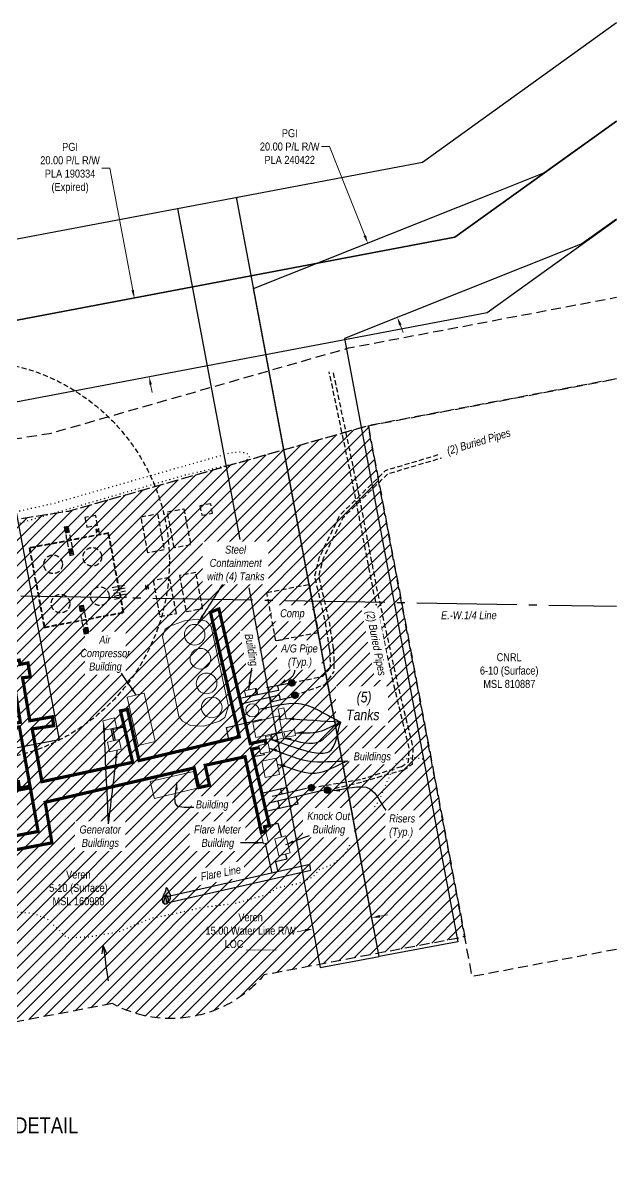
# Model space of a CAD drawing. Extents: x 407440 to 411585, y 6041728 to 6045069.
# Drawn here: x 408597 to 409339, y 6043629 to 6045043 of the extents above; entities that cross this region are included whole.
import ezdxf

# ---------------------------------------------------------------- set-up
doc = ezdxf.new("R2010")
doc.units = 0
doc.header["$LTSCALE"] = 5
doc.header["$PDMODE"] = 34
doc.header["$PDSIZE"] = 0.03
for name, pattern in [('foc-ACCESSROAD', [3.75, 2.5, -1.25]), ('foc-QUARTERLINE', [33, 25, -3, 2, -3]), ('foc-TIELINE', [1.875, 1.25, -0.625]), ('foc-TOPO', [1, 0.2, -0.8]), ('UG_PIPE', [1.875, 1.25, -0.625])]:
    doc.linetypes.add(name, pattern=pattern)
doc.layers.get('Defpoints').update_dxf_attribs({"color": 9})
for name, color, linetype, lineweight in [('AS-GENERAL', 48, 'Continuous', 18), ('C-WS-T', 13, 'Continuous', 9), ('F-RW-T', 190, 'Continuous', 9), ('F-WS-T', 190, 'Continuous', 9), ('T-TEXT', 48, 'Continuous', 18), ('T-TIE-T', 201, 'Continuous', 18)]:
    doc.layers.add(name, color=color, linetype=linetype, lineweight=lineweight)
for name, color, linetype in [('AS-PIPE-AG', 44, 'Continuous'), ('AS-PIPE-UG', 44, 'UG_PIPE'), ('AS-PIPE-UG-T', 44, 'Continuous'), ('AS-SYMBOL', 7, 'Continuous'), ('C-RW', 13, 'Continuous'), ('C-WS', 13, 'foc-ACCESSROAD'), ('DETAIL-T', 7, 'Continuous'), ('F-AR', 190, 'foc-ACCESSROAD'), ('F-RW', 190, 'Continuous'), ('F-WS', 190, 'foc-ACCESSROAD'), ('L-QSEC', 8, 'foc-QUARTERLINE'), ('P-BUFFER-PURPLE', 187, 'foc-TIELINE'), ('P-PROPOSED-EXISTING-H', 59, 'Continuous'), ('T-GENERAL', 48, 'foc-TOPO'), ('T-SLOPE', 48, 'Continuous'), ('T-TIE', 201, 'foc-TIELINE')]:
    doc.layers.add(name, color=color, linetype=linetype)
doc.styles.add('80CG', font='ARIALN.TTF', dxfattribs={"height": 10})
doc.styles.add('80L', font='ARIALN.TTF', dxfattribs={"height": 10})
doc.dimstyles.new('Compass 5 000', dxfattribs={"dimscale": 5, "dimtxt": 9, "dimasz": 2, "dimexe": 0.2, "dimexo": 0.0625, "dimgap": 0.5, "dimtad": 0, "dimtih": 1, "dimtoh": 1, "dimzin": 0, "dimdsep": 46, "dimtxsty": '80CG', "dimcen": 0.1, "dimse1": 1, "dimse2": 1, "dimclrd": 256, "dimclrt": 256, "dimaunit": 1, "dimadec": 4, "dimazin": 0, "dimtfac": 0.06, "dimtofl": 0, "dimtmove": 0, "dimatfit": 1, "dimfxl": 0.2, "dimtolj": 1, "dimtzin": 0, "dimlwd": -1, "dimarcsym": 0})

# ---------------------------------------------------------------- blocks, each defined once
blk = doc.blocks.new('asbuilt')
at = {"layer": 'AS-GENERAL', "flags": 128}
for points in [[(253, 127.22), (242.75, 177.33), (244.28, 181.83), (247.25, 183.81), (256.38, 187), (264.51, 188.2), (269.9, 186.89), (273.22, 183.5), (284.01, 133.81), (281.72, 126.7), (278.29, 124.49), (268.44, 121.28), (260.14, 121.72), (255.16, 124.38)], [(220.7, 139.41), (227.56, 109.2), (238.19, 111.62), (231.33, 141.82)], [(293.97, 143.38), (300.58, 144.76), (301.32, 141.18), (294.7, 139.8)], [(299.08, 123.63), (300.98, 114.29), (317.42, 117.66), (315.34, 127.69)], [(316.42, 125.33), (315.05, 131.95), (318.63, 132.68), (320, 126.06)], [(205.38, 124.7), (206.61, 118.73), (213.97, 120.43), (212.74, 126.39)], [(310.14, 115.53), (310.54, 113.59), (307.42, 112.95), (307.02, 114.89)], [(310.95, 115.93), (317.57, 117.31), (318.3, 113.73), (311.68, 112.36)], [(318.58, 117.7), (325.2, 119.07), (325.94, 115.5), (319.32, 114.12)], [(208.26, 111.21), (209.49, 105.25), (216.85, 106.94), (215.62, 112.91)], [(302.9, 109.23), (308.8, 110.42), (309.9, 105.25), (303.99, 104.06)], [(304.84, 99.51), (313.74, 101.31), (315.8, 91.08), (306.9, 89.29)], [(262, 92.91), (264.43, 82.56), (237.79, 76.19), (234.95, 86.69)], [(303.98, 54.79), (307.11, 55.64), (309.01, 48.69), (305.88, 47.83)], [(312.98, 50.97), (319.88, 52.73), (322.43, 42.09), (315.53, 40.32)]]:
    blk.add_lwpolyline(points, close=True, dxfattribs=at)
at = {"layer": 'AS-GENERAL'}
for centre, radius in [((262.81, 178.38), 6.45), ((266.37, 163.4), 6.45), ((270.25, 147.97), 6.45), ((273.47, 132.97), 6.45), ((298.83, 131.18), 4.11)]:
    blk.add_circle(centre, radius, dxfattribs=at)
at = {"layer": 'AS-PIPE-AG'}
for p, q in [((315.15, 143.66), (290.98, 138.62)), ((300.58, 144.76), (301.29, 144.91)), ((301.29, 144.91), (302.12, 140.94)), ((321.6, 148.03), (307.78, 145.15)), ((308.83, 145.37), (309.43, 142.47)), ((314.54, 146.56), (315.15, 143.66)), ((315.82, 140.6), (291.76, 135.06)), ((323.51, 139.33), (309.75, 136.16)), ((310.8, 136.4), (310.13, 139.29)), ((316.48, 137.71), (315.82, 140.6)), ((211.49, 119.16), (218.79, 120.89)), ((213.97, 120.43), (218.64, 121.54)), ((210.38, 119.6), (212.11, 112.1)), ((211.34, 119.82), (213.07, 112.32)), ((306.44, 103.45), (299.51, 102.06)), ((306.44, 103.45), (306.23, 104.51)), ((320.49, 82.88), (304.83, 79.23)), ((345.58, 81.66), (309.18, 73.18)), ((332.78, 82.35), (311.25, 77.33)), ((316.54, 81.96), (317.29, 78.74)), ((320.49, 82.88), (321.24, 79.66)), ((327.58, 72.62), (307.46, 67.93)), ((316.01, 69.92), (314.94, 74.52)), ((327.58, 72.62), (326.5, 77.22)), ((306.87, 48.1), (311.07, 29.45))]:
    blk.add_line(p, q, dxfattribs=at)
at = {"layer": 'AS-PIPE-AG', "const_width": 2, "flags": 128}
for points in [[(307.37, 110.13), (306.91, 112.4), (297.56, 110.42), (277.96, 194.47), (272.68, 192.44), (290.75, 114.6), (228.05, 99.78), (220.79, 131.74), (216.43, 130.84), (224.05, 98.73), (167.33, 86.61), (161.23, 119.56), (174.69, 121.56), (173.88, 127.18), (159.75, 124.67), (155.2, 151.52), (160.05, 152.05), (158.59, 160.78), (153.6, 159.86), (153.12, 162.53), (148.58, 161.78), (149.24, 159.62), (134.55, 157.2), (135.08, 152.06), (149.04, 154.34), (153.82, 123.67), (137.74, 121.06), (138.08, 118.54), (153.24, 120.82), (159.88, 83.76), (153.3, 82.57), (152.65, 86.63), (149.14, 86.26)], [(303.17, 107.93), (298.38, 106.91), (309.53, 59.09), (306.5, 58.48), (307.11, 55.64), (304.51, 54.93), (294.29, 102.19), (269.38, 96.85), (272.08, 84.38), (265.4, 82.92), (262.51, 95.2), (169.33, 73.76), (173.57, 48.41), (-0.15, 15.39), (-13.18, 85.74), (37.24, 94.3), (38.2, 87), (-4.65, 79.57), (-0.91, 57.44), (50.49, 66.68), (51.67, 58.58), (0.74, 50.08), (5.29, 25.57), (164.95, 55.51), (160.06, 82.78), (152.48, 81.4), (151.81, 85.54), (148.98, 85.24)]]:
    blk.add_lwpolyline(points, dxfattribs=at)
at = {"layer": 'AS-PIPE-AG', "flags": 128}
for points in [[(284.22, 113.05), (282.72, 120.48), (304.64, 125.66), (304.79, 125.06)], [(309.48, 59.26), (314.81, 60.67), (317.03, 52)], [(319.54, 41.35), (320.34, 38.23), (313.45, 36.56), (314.87, 30.3)]]:
    blk.add_lwpolyline(points, dxfattribs=at)
at = {"layer": 'AS-PIPE-AG'}
blk.add_lwpolyline([(334.77, 34.79), (244.55, 14.45), (245.32, 11.04), (335.54, 31.38)], close=True, dxfattribs=at)
blk = doc.blocks.new('RISER')
h = blk.add_hatch(color=255)
h.dxf.hatch_style = 1
edge = h.paths.add_edge_path()
edge.add_arc((0, 0), 0.7, 0, 360)
blk.add_hatch(color=48).paths.add_polyline_path([(0.58, -0.15), (-0.58, -0.15, 0.774597)])
at = {"color": 48}
blk.add_line((-0.58, -0.15), (0.58, -0.15), dxfattribs=at)
blk.add_circle((0, 0), 0.6, dxfattribs=at)
blk = doc.blocks.new('FLARE')
h = blk.add_hatch(color=255)
h.dxf.hatch_style = 1
h.paths.add_polyline_path([(0.16, 2.41, 0.114147), (0.13, 2.43), (0.11, 2.44, 0.261551), (0.01, 2.42), (0, 2.41, 0.131268), (-0.03, 2.37), (-0.04, 2.35, 0.041497), (-0.05, 2.33), (-0.05, 2.29, 0.015174), (-0.05, 2.29), (-0.06, 2.24, 0.004376), (-0.06, 2.24), (-0.07, 2.18), (-0.08, 2.11), (-0.09, 2.05), (-0.1, 1.98), (-0.12, 1.91), (-0.14, 1.83), (-0.17, 1.76), (-0.19, 1.68), (-0.22, 1.61), (-0.26, 1.53), (-0.29, 1.46), (-0.32, 1.39), (-0.36, 1.32), (-0.39, 1.25, 0.000505), (-0.39, 1.25), (-0.43, 1.18, 0.002398), (-0.43, 1.18), (-0.46, 1.1, 0.004177), (-0.46, 1.1), (-0.5, 1.03, 0.005735), (-0.5, 1.03), (-0.53, 0.95, 0.006994), (-0.53, 0.95), (-0.56, 0.87, 0.00791), (-0.57, 0.87), (-0.6, 0.78, 0.008323), (-0.6, 0.78), (-0.63, 0.69, 0.008095), (-0.63, 0.68), (-0.66, 0.59, 0.008067), (-0.66, 0.59), (-0.68, 0.49, 0.008387), (-0.68, 0.49), (-0.7, 0.39, 0.009056), (-0.71, 0.38), (-0.72, 0.28, 0.010123), (-0.72, 0.28), (-0.74, 0.18, 0.011689), (-0.74, 0.18), (-0.75, 0.08, 0.013925), (-0.75, 0.08), (-0.75, -0.02, 0.016488), (-0.75, -0.02), (-0.75, -0.11, 0.017255), (-0.75, -0.12), (-0.74, -0.2, 0.01735), (-0.74, -0.2), (-0.73, -0.28, 0.017311), (-0.73, -0.29), (-0.71, -0.36, 0.01715), (-0.71, -0.36), (-0.69, -0.43, 0.016886), (-0.69, -0.44), (-0.66, -0.5, 0.016546), (-0.66, -0.5), (-0.63, -0.56, 0.016164), (-0.63, -0.56), (-0.6, -0.61, 0.016329), (-0.6, -0.62), (-0.57, -0.66, 0.018828), (-0.57, -0.67), (-0.54, -0.71, 0.022087), (-0.53, -0.71), (-0.5, -0.75, 0.025345), (-0.49, -0.76), (-0.46, -0.78, 0.028234), (-0.45, -0.79), (-0.42, -0.82, 0.030298), (-0.41, -0.82), (-0.37, -0.84, 0.031129), (-0.36, -0.85), (-0.32, -0.86, 0.030544), (-0.31, -0.87), (-0.27, -0.88, 0.028465), (-0.26, -0.88), (-0.22, -0.89, 0.025311), (-0.21, -0.89), (-0.16, -0.89, 0.02283), (-0.15, -0.89), (-0.11, -0.89, 0.021226), (-0.1, -0.89), (-0.05, -0.88, 0.020401), (-0.04, -0.88), (0, -0.87, 0.020299), (0.01, -0.87), (0.05, -0.85, 0.020911), (0.06, -0.85), (0.11, -0.83, 0.022277), (0.11, -0.83), (0.15, -0.81, 0.023712), (0.16, -0.8), (0.2, -0.78, 0.022408), (0.21, -0.78), (0.24, -0.75, 0.01993), (0.25, -0.74), (0.28, -0.72, 0.017146), (0.28, -0.71), (0.31, -0.68, 0.014211), (0.32, -0.68), (0.35, -0.64, 0.011221), (0.35, -0.64), (0.37, -0.61, 0.008212), (0.38, -0.61), (0.4, -0.57, 0.005172), (0.4, -0.57), (0.42, -0.54, 0.002523), (0.43, -0.54), (0.45, -0.5, 0.001671), (0.45, -0.5), (0.47, -0.47, 0.001229), (0.47, -0.47), (0.49, -0.44, 0.00075), (0.49, -0.44), (0.51, -0.41, 0.00026), (0.51, -0.41), (0.54, -0.37), (0.56, -0.34), (0.58, -0.3), (0.61, -0.27), (0.63, -0.23, 0.001311), (0.63, -0.23), (0.66, -0.19, 0.003726), (0.66, -0.19), (0.69, -0.15, 0.006065), (0.69, -0.14), (0.72, -0.1, 0.008452), (0.72, -0.1), (0.74, -0.05, 0.010991), (0.75, -0.05), (0.77, 0, 0.013767), (0.77, 0), (0.79, 0.05, 0.016839), (0.8, 0.05), (0.81, 0.1, 0.019104), (0.82, 0.11), (0.83, 0.15, 0.016987), (0.83, 0.16), (0.84, 0.21, 0.013636), (0.84, 0.21), (0.85, 0.26, 0.010244), (0.85, 0.27), (0.86, 0.31, 0.006846), (0.86, 0.32), (0.86, 0.37, 0.003419), (0.86, 0.37), (0.86, 0.41), (0.87, 0.46), (0.87, 0.5), (0.88, 0.54), (0.88, 0.59), (0.89, 0.63, 0.001278), (0.89, 0.63), (0.89, 0.67, 0.004735), (0.89, 0.67), (0.9, 0.71, 0.008354), (0.9, 0.72), (0.9, 0.76, 0.012059), (0.9, 0.76), (0.9, 0.8, 0.015712), (0.9, 0.81), (0.9, 0.85, 0.018457), (0.9, 0.85), (0.9, 0.89, 0.018102), (0.9, 0.9), (0.89, 0.94, 0.016533), (0.89, 0.95), (0.88, 0.99, 0.014576), (0.88, 0.99), (0.87, 1.03, 0.012435), (0.86, 1.04), (0.85, 1.08, 0.010283), (0.85, 1.09), (0.83, 1.13, 0.00824), (0.83, 1.13), (0.81, 1.18, 0.00638), (0.81, 1.18), (0.78, 1.23, 0.004735), (0.78, 1.23), (0.76, 1.29, 0.003388), (0.75, 1.29), (0.73, 1.34, 0.002345), (0.73, 1.34), (0.7, 1.4, 0.001492), (0.7, 1.4), (0.67, 1.46, 0.000746), (0.67, 1.46), (0.63, 1.51), (0.6, 1.57), (0.57, 1.62), (0.55, 1.68), (0.52, 1.73), (0.49, 1.78), (0.47, 1.83), (0.45, 1.87), (0.42, 1.92), (0.4, 1.97), (0.38, 2.02), (0.35, 2.08, 0.000332), (0.35, 2.08), (0.33, 2.13, 0.001849), (0.33, 2.13), (0.3, 2.19, 0.0038), (0.3, 2.19), (0.27, 2.24, 0.006473), (0.27, 2.24), (0.25, 2.29, 0.010865), (0.24, 2.3), (0.22, 2.34, 0.019524), (0.22, 2.34), (0.19, 2.38, 0.041077), (0.18, 2.39)])
at = {"color": 48, "flags": 128}
for points in [[(0.11, -0.72), (0.07, -0.74), (0.03, -0.76), (-0.02, -0.77), (-0.07, -0.78), (-0.11, -0.79), (-0.16, -0.79), (-0.2, -0.79), (-0.25, -0.78), (-0.29, -0.77), (-0.32, -0.76), (-0.36, -0.74), (-0.4, -0.71), (-0.43, -0.68), (-0.46, -0.65), (-0.49, -0.61), (-0.52, -0.56), (-0.54, -0.51), (-0.57, -0.46), (-0.59, -0.4), (-0.61, -0.33), (-0.63, -0.26), (-0.64, -0.19), (-0.65, -0.11), (-0.65, -0.02), (-0.65, 0.07), (-0.64, 0.17), (-0.63, 0.27), (-0.61, 0.36), (-0.58, 0.46), (-0.56, 0.56), (-0.53, 0.66), (-0.5, 0.75), (-0.47, 0.83), (-0.44, 0.91), (-0.41, 0.99), (-0.37, 1.06), (-0.34, 1.13), (-0.3, 1.2), (-0.27, 1.27), (-0.23, 1.34), (-0.2, 1.42), (-0.16, 1.49), (-0.13, 1.57), (-0.1, 1.65), (-0.07, 1.73), (-0.04, 1.8), (-0.02, 1.88), (0, 1.96), (0.01, 2.03), (0.02, 2.1), (0.03, 2.17), (0.04, 2.22), (0.05, 2.27), (0.05, 2.31), (0.06, 2.34), (0.08, 2.35), (0.09, 2.34), (0.11, 2.32), (0.13, 2.29), (0.16, 2.25), (0.18, 2.2), (0.21, 2.14), (0.24, 2.09), (0.26, 2.03), (0.29, 1.98), (0.31, 1.93), (0.33, 1.88), (0.36, 1.83), (0.38, 1.78), (0.41, 1.73), (0.43, 1.68), (0.46, 1.63), (0.49, 1.58), (0.52, 1.52), (0.55, 1.47), (0.58, 1.41), (0.61, 1.35), (0.64, 1.3), (0.67, 1.24), (0.69, 1.19), (0.72, 1.14), (0.74, 1.09), (0.75, 1.05), (0.77, 1), (0.78, 0.96), (0.79, 0.92), (0.8, 0.88), (0.8, 0.84), (0.8, 0.8), (0.8, 0.76), (0.8, 0.72), (0.79, 0.68), (0.79, 0.64), (0.78, 0.6), (0.78, 0.56), (0.77, 0.51), (0.77, 0.47), (0.76, 0.42), (0.76, 0.37), (0.76, 0.33), (0.75, 0.28), (0.74, 0.23), (0.73, 0.18), (0.72, 0.13), (0.7, 0.09), (0.68, 0.04), (0.66, 0), (0.63, -0.05), (0.61, -0.09), (0.58, -0.13), (0.55, -0.17), (0.53, -0.21), (0.5, -0.25), (0.48, -0.28), (0.45, -0.32), (0.43, -0.35), (0.41, -0.38), (0.39, -0.42), (0.37, -0.45), (0.34, -0.48), (0.32, -0.51), (0.3, -0.55), (0.27, -0.58), (0.24, -0.61), (0.21, -0.64), (0.18, -0.67), (0.15, -0.7)], [(0.02, -0.75), (-0.01, -0.76), (-0.03, -0.77), (-0.05, -0.78), (-0.08, -0.78), (-0.11, -0.79), (-0.13, -0.79), (-0.16, -0.79), (-0.18, -0.78), (-0.2, -0.78), (-0.23, -0.77), (-0.25, -0.76), (-0.26, -0.74), (-0.28, -0.73), (-0.3, -0.71), (-0.32, -0.69), (-0.33, -0.66), (-0.35, -0.63), (-0.36, -0.6), (-0.37, -0.57), (-0.39, -0.53), (-0.4, -0.49), (-0.4, -0.45), (-0.41, -0.41), (-0.41, -0.36), (-0.41, -0.31), (-0.4, -0.25), (-0.39, -0.2), (-0.38, -0.14), (-0.37, -0.09), (-0.36, -0.03), (-0.34, 0.02), (-0.32, 0.07), (-0.31, 0.12), (-0.29, 0.16), (-0.27, 0.21), (-0.25, 0.25), (-0.23, 0.29), (-0.21, 0.33), (-0.19, 0.37), (-0.17, 0.41), (-0.15, 0.45), (-0.14, 0.49), (-0.12, 0.53), (-0.1, 0.58), (-0.08, 0.62), (-0.07, 0.66), (-0.06, 0.71), (-0.05, 0.75), (-0.04, 0.79), (-0.03, 0.83), (-0.03, 0.87), (-0.02, 0.9), (-0.02, 0.93), (-0.01, 0.95), (-0.01, 0.96), (0, 0.97), (0.01, 0.96), (0.02, 0.95), (0.03, 0.94), (0.04, 0.91), (0.06, 0.88), (0.07, 0.86), (0.09, 0.82), (0.1, 0.79), (0.12, 0.76), (0.13, 0.74), (0.14, 0.71), (0.16, 0.68), (0.17, 0.65), (0.18, 0.63), (0.2, 0.6), (0.21, 0.57), (0.23, 0.54), (0.25, 0.51), (0.26, 0.47), (0.28, 0.44), (0.3, 0.41), (0.31, 0.38), (0.33, 0.35), (0.34, 0.32), (0.36, 0.29), (0.37, 0.27), (0.38, 0.24), (0.39, 0.22), (0.39, 0.19), (0.4, 0.17), (0.4, 0.15), (0.41, 0.13), (0.41, 0.1), (0.41, 0.08), (0.4, 0.06), (0.4, 0.04), (0.4, 0.01), (0.39, -0.01), (0.39, -0.03), (0.39, -0.06), (0.39, -0.08), (0.38, -0.11), (0.38, -0.14), (0.38, -0.16), (0.38, -0.19), (0.37, -0.22), (0.37, -0.24), (0.36, -0.27), (0.35, -0.3), (0.34, -0.32), (0.32, -0.35), (0.31, -0.37), (0.3, -0.4), (0.28, -0.42), (0.27, -0.44), (0.25, -0.46), (0.24, -0.48), (0.22, -0.5), (0.21, -0.52), (0.2, -0.54), (0.19, -0.56), (0.17, -0.58), (0.16, -0.6), (0.15, -0.61), (0.14, -0.63), (0.12, -0.65), (0.11, -0.67), (0.09, -0.69), (0.08, -0.7), (0.06, -0.72), (0.04, -0.74)]]:
    blk.add_lwpolyline(points, close=True, dxfattribs=at)
blk = doc.blocks.new('*D63')
at = {"layer": 'Defpoints', "color": 0, "transparency": 16777216}
for p in [(408733.8, 6044698.7), (408736.6, 6044699.2), (408752.4, 6044600.5)]:
    blk.add_point(p, dxfattribs=at)
at = {"layer": 'F-RW-T', "transparency": 16777216}
for p, q in [((408706, 6044861.4), (408696, 6044861.4)), ((408734.8, 6044709), (408706, 6044861.4)), ((408757.1, 6044591.2), (408758.9, 6044581.4))]:
    blk.add_line(p, q, dxfattribs=at)
for points in [[(408736.4, 6044709.4), (408733.1, 6044708.7), (408736.6, 6044699.2)], [(408758.7, 6044591.5), (408755.4, 6044590.9), (408755.2, 6044601)]]:
    blk.add_solid(points, dxfattribs=at)
at = {"layer": 'F-RW-T', "transparency": 16777216, "insert": (408656.4, 6044861.4), "char_height": 10, "attachment_point": 5, "style": '80CG'}
blk.add_mtext('\\A1;PGI\\P20.00 P/L R/W\\PPLA 190334\\P(Expired)', dxfattribs=at)
blk = doc.blocks.new('*D64')
at = {"layer": 'Defpoints', "color": 0, "transparency": 16777216}
for p in [(409028.4, 6044767.8), (409045.2, 6044774.4), (409082.2, 6044681.6)]:
    blk.add_point(p, dxfattribs=at)
at = {"layer": 'F-RW-T', "transparency": 16777216}
for p, q in [((408980.5, 6044888.3), (408970.5, 6044888.3)), ((409024.7, 6044777.1), (408980.5, 6044888.3)), ((409069.1, 6044665.6), (409072.8, 6044656.3))]:
    blk.add_line(p, q, dxfattribs=at)
for points in [[(409026.3, 6044777.7), (409023.2, 6044776.5), (409028.4, 6044767.8)], [(409070.7, 6044666.2), (409067.6, 6044665), (409065.4, 6044674.9)]]:
    blk.add_solid(points, dxfattribs=at)
at = {"layer": 'F-RW-T', "transparency": 16777216, "insert": (408930.9, 6044888.3), "char_height": 10, "attachment_point": 5, "style": '80CG'}
blk.add_mtext('\\A1;PGI\\P20.00 P/L R/W\\PPLA 240422', dxfattribs=at)
blk = doc.blocks.new('*D66')
at = {"layer": 'C-WS-T', "transparency": 16777216}
for p, q in [((409043.4, 6043927.4), (409053.2, 6043929.2)), ((408950.1, 6043909.8), (408940.2, 6043907.9))]:
    blk.add_line(p, q, dxfattribs=at)
for points in [[(409043.1, 6043929), (409043.7, 6043925.7), (409033.6, 6043925.5)], [(408949.7, 6043911.4), (408950.4, 6043908.1), (408959.9, 6043911.6)]]:
    blk.add_solid(points, dxfattribs=at)
at = {"layer": 'Defpoints', "color": 0, "transparency": 16777216}
for p in [(409030.3, 6043942.7), (408956.6, 6043928.8), (409033.6, 6043925.5)]:
    blk.add_point(p, dxfattribs=at)
at = {"layer": 'C-WS-T', "transparency": 16777216, "insert": (408882, 6043907.9), "char_height": 10, "attachment_point": 5, "style": '80CG'}
blk.add_mtext('\\A1;Veren\\P15.00 Water Line R/W\\PLOC ______', dxfattribs=at)
blk = doc.blocks.new('YARDLIGHT')
for points in [[(-457, 245), (-245, 457), (-54, 101)], [(-101, 54), (-457, 245)], [(54, 101), (245, 457)], [(245, 457), (457, 245), (101, 54)], [(-245, -457), (-457, -245), (-101, -54)], [(-54, -101), (-245, -457)], [(457, -245), (245, -457), (54, -101)], [(101, -54), (457, -245)]]:
    blk.add_lwpolyline(points)
blk.add_circle((0, 0), 114)
blk = doc.blocks.new('neew2')
at = {"layer": 'T-TIE'}
for p, q in [((-49.9, 113.7), (-54.9, 112.8)), ((-49.6, 112.5), (-54.7, 111.6)), ((-49.4, 111.3), (-54.5, 110.3)), ((-49.2, 110.1), (-54.2, 109.1)), ((-48.9, 108.8), (-54, 107.9)), ((-48.7, 107.6), (-53.8, 106.7)), ((-44.8, 87.1), (-49.9, 86.1)), ((-44.6, 85.8), (-49.6, 84.9)), ((-44.4, 84.6), (-49.4, 83.6)), ((-44.1, 83.4), (-49.2, 82.4)), ((-43.9, 82.1), (-48.9, 81.2)), ((-43.7, 80.9), (-48.7, 80)), ((20.1, 41.3), (3.8, 38.2)), ((20.8, 37.6), (5.7, 34.7)), ((21.5, 33.9), (6.8, 31.1)), ((22.2, 30.2), (7.1, 27.4)), ((-31.3, 15.5), (-36.3, 14.5)), ((-31.1, 14.3), (-36.1, 13.3)), ((22.9, 26.5), (6.6, 23.5)), ((-30.8, 13), (-35.9, 12.1)), ((-30.6, 11.8), (-35.6, 10.8)), ((-30.4, 10.6), (-35.4, 9.6)), ((-30.1, 9.3), (-35.2, 8.4)), ((-26.2, -11.2), (-31.3, -12.2)), ((-26, -12.4), (-31.1, -13.4)), ((-25.8, -13.7), (-30.8, -14.6)), ((-25.5, -14.9), (-30.6, -15.8)), ((-25.3, -16.1), (-30.4, -17.1)), ((-25.1, -17.3), (-30.1, -18.3))]:
    blk.add_line(p, q, dxfattribs=at)
for points in [[(127.9, 143.3), (114.4, 140.7), (116.7, 128.8), (130.1, 131.3)], [(-15.9, 128.6), (-29.4, 126.1), (-27.1, 114.1), (-13.6, 116.6)], [(40.8, 126.8), (61.3, 130.7), (69.8, 85.8), (49.3, 81.9)], [(73.7, 133.1), (94.3, 136.9), (102.8, 92), (82.2, 88.1)], [(-55.2, 114), (-48.5, 78.7), (-43.4, 79.7), (-50.1, 115)], [(-99.3, 88.2), (-80.4, -11.6), (19.3, 7.3), (0.4, 107)], [(-98.4, 87.6), (-79.8, -10.7), (18.4, 7.9), (-0.2, 106.1)], [(97.2, 8.5), (117.8, 12.4), (109.3, 57.4), (88.8, 53.5)], [(64.3, 2.3), (84.9, 6.2), (76.4, 51.1), (55.8, 47.2)], [(-29.9, -19.5), (-36.6, 15.8), (-31.5, 16.7), (-24.8, -18.6)]]:
    blk.add_lwpolyline(points, close=True, dxfattribs=at)
for centre in [(-20.1, 76.9), (-69.2, 67.6), (-59.9, 18.5), (-10.8, 27.8)]:
    blk.add_circle(centre, 11.6, dxfattribs=at)
at = {"layer": 'T-TIE', "xscale": -0.004999999922804001, "yscale": 0.004999999922804001, "zscale": 0.004999999922804001, "rotation": 280.7097222213124}
for p in [(-13.6, 109.7), (48.2, 39)]:
    blk.add_blockref('YARDLIGHT', p, dxfattribs=at)

msp = doc.modelspace()

# ---------------------------------------------------------------- hatches: boundary and pattern name
at = {"layer": 'P-PROPOSED-EXISTING-H'}
h = msp.add_hatch(dxfattribs=at)
h.set_pattern_fill('ANSI31', color=256, scale=3.498392, style=0)
h.set_pattern_definition([(45, (-2243.128, 2713.837), (-7.854113246, 7.854113246), [])])
edge = h.paths.add_edge_path()
edge.add_line((408709.29, 6043818.222), (408241.305, 6043729.713))
edge.add_line((408241.305, 6043729.713), (407794.436, 6043645.198))
edge.add_line((407794.436, 6043645.198), (407673.83, 6044282.895))
edge.add_line((407673.83, 6044282.895), (408123.669, 6044351.83))
edge.add_line((408123.669, 6044351.83), (408654.575, 6044433.189))
edge.add_line((408654.575, 6044433.189), (409028.997, 6044539.866))
edge.add_line((409028.997, 6044539.866), (409149.726, 6043901.52))
edge.add_line((409149.726, 6043901.52), (408898.792, 6043854.062))
edge.add_arc((408782.127, 6043952.01), 152.33, 241.435078, 319.984322, ccw=False)

# ---------------------------------------------------------------- linework, layer by layer
at = {"layer": 'AS-PIPE-UG', "flags": 128}
for points in [[(409070.188, 6044113.923), (409079.412, 6044120.103), (409080.272, 6044136.942), (409060.849, 6044217.38), (409036.214, 6044330.025), (409011.21, 6044460.005), (408980.269, 6044607.213)], [(409072.97, 6044109.771), (409084.275, 6044117.346), (409085.3, 6044137.411), (409065.72, 6044218.501), (409041.11, 6044331.031), (409016.11, 6044460.991), (408985.16, 6044608.241)], [(408980.805, 6044260.341), (408975.48, 6044294.696), (408962.23, 6044351.971), (408968.245, 6044376.026), (408993.77, 6044428.276), (409050.795, 6044484.056), (409119.375, 6044504.551)], [(408985.744, 6044261.107), (408980.391, 6044295.643), (408967.37, 6044351.926), (408972.966, 6044374.304), (408997.882, 6044425.307), (409053.408, 6044479.621), (409120.806, 6044499.763)], [(408980.805, 6044260.341), (408981.55, 6044237.336)], [(408985.744, 6044261.107), (408986.065, 6044232.576)], [(408933.58, 6044218.671), (408972.375, 6044227.066), (408981.55, 6044237.336)], [(408937.345, 6044203.256), (408975.345, 6044216.856), (408986.065, 6044232.576)], [(409070.188, 6044113.923), (409021.505, 6044098.591)], [(408957.865, 6044087.796), (409021.505, 6044098.591)], [(409072.97, 6044109.771), (409022.175, 6044095.316)], [(408977.86, 6044084.781), (409022.175, 6044095.316)]]:
    msp.add_lwpolyline(points, dxfattribs=at)
at = {"layer": 'T-GENERAL', "flags": 128}
msp.add_lwpolyline([(408296.622, 6044370.643), (408344.015, 6044372.655), (408375.853, 6044370.826), (408400.19, 6044366.619), (408419.403, 6044367.716), (408445.386, 6044375.582), (408470.821, 6044387.106), (408516.834, 6044400.135), (408590.026, 6044417.329), (408799.793, 6044478.283), (408871.789, 6044494.667), (408880.895, 6044499.253), (408879.865, 6044504.058), (408870.367, 6044506.803), (408856.177, 6044505.545), (408730.118, 6044469.616), (408636.086, 6044442.674), (408506.052, 6044413.682), (408449.36, 6044400.361), (408413.297, 6044395.786), (408399.385, 6044403.106), (408375.038, 6044402.556), (408350.3, 6044393.576), (408321.011, 6044384.975), (408299.776, 6044381.681), (408293.552, 6044374.179)], close=True, dxfattribs=at)
for points in [[(409036.974, 6044064.143), (409042.526, 6044071.609), (409055.33, 6044101.047), (409064.292, 6044118.599), (409071.791, 6044122.622), (409085.692, 6044125.913), (409094.288, 6044124.45), (409099.958, 6044123.17)], [(408041.812, 6043868.607), (408059.36, 6043853.988), (408105.861, 6043857.205), (408154.41, 6043865.098), (408188.336, 6043875.623), (408306.873, 6043890.831), (408389.933, 6043903.987), (408533.92, 6043928.853), (408579.837, 6043933.53), (408609.668, 6043931.191), (408627.801, 6043924.175), (408652.368, 6043900.493), (408679.274, 6043901.663), (408716.709, 6043907.803), (408758.371, 6043925.203), (408785.803, 6043930.322), (408822.195, 6043938.731), (408862.118, 6043943.323), (408903.083, 6043954.84), (408915.335, 6043962.884), (408941.304, 6043968.368), (408960.324, 6043976.595), (408967.639, 6043985.553), (408985.012, 6043992.5), (408998.545, 6044003.469), (409007.308, 6044018.582)]]:
    msp.add_lwpolyline(points, dxfattribs=at)

# ---------------------------------------------------------------- block references
at = {"layer": 'AS-SYMBOL', "color": 3, "xscale": 1.999080940010826, "yscale": 1.999080940010826, "zscale": 1.999080940010826}
msp.add_blockref('asbuilt', (408286.728, 6043922.208), dxfattribs=at)
at = {"layer": 'AS-SYMBOL', "xscale": 6.663603133369418, "yscale": 6.663603133369418, "zscale": 6.663603133369418}
for name, p in [('RISER', (408933.6, 6044218.656)), ('RISER', (408937.435, 6044203.281)), ('RISER', (408957.905, 6044087.776)), ('RISER', (408977.89, 6044084.841)), ('FLARE', (408776.375, 6043947.684))]:
    msp.add_blockref(name, p, dxfattribs=at)

# ---------------------------------------------------------------- texts
at = {"layer": 'C-WS-T', "insert": (408625.871, 6043984.449), "char_height": 9.9954, "attachment_point": 1, "style": '80L'}
msp.add_mtext_dynamic_manual_height_columns('\\pi25.594;Veren\\P\\pi4.4238;5-10 (Surface) \\P\\pi8.6579;MSL 160988', width=80.88139, gutter_width=50, heights=[0], dxfattribs=at)
at = {"layer": 'DETAIL-T', "color": 3, "insert": (408502.605, 6043652.563), "char_height": 19.99081, "width": 327.55282, "attachment_point": 5, "style": '80CG'}
msp.add_mtext("OPTION 'B' SITE PLAN DETAIL\\P{\\H0.7x;SCALE 1:1000}", dxfattribs=at)

# ---------------------------------------------------------------- dimensions: what is measured, and where the dimension line sits
at = {"layer": 'F-RW-T'}
for base, p1, p2, angle, text, picture, middle in [((409028.446, 6044767.78), (409082.166, 6044681.586), (409045.182, 6044774.446), 111.71624, 'PGI\\P20.00 P/L R/W\\PPLA 240422', '*D64', (408930.912, 6044888.287)), ((408736.637, 6044699.221), (408752.417, 6044600.48), (408733.839, 6044698.692), 100.711426, 'PGI\\P20.00 P/L R/W\\PPLA 190334\\P(Expired)', '*D63', (408656.426, 6044861.367))]:
    dim = msp.add_linear_dim(base=base, p1=p1, p2=p2, angle=angle, text=text, dimstyle='Compass 5 000', dxfattribs=at)
    dim.commit()
    dim.dimension.update_dxf_attribs({"geometry": picture, "text_midpoint": middle, "dimtype": 161})

# ---------------------------------------------------------------- leaders
at = {"layer": 'T-SLOPE', "path_type": 1}
msp.add_leader([(408697.835, 6043890.549), (408703.802, 6043846.568)], dimstyle='Compass 5 000', override={"dimgap": 0.5, "dimtad": 0, "dimldrblk": 'Open30'}, dxfattribs=at)

# ---------------------------------------------------------------- next in the draw order: texts
at = {"layer": 'AS-PIPE-AG', "insert": (408920.07, 6044266.728), "char_height": 9.9954, "attachment_point": 1, "style": '80L', "bg_fill": 2}
msp.add_mtext_dynamic_manual_height_columns('\\pi0.06047;{\\fArial Narrow|b0|i1|c0|p34;A/G Pipe\\P\\pi8.6991;(Typ.)}', width=45.66617, gutter_width=250, heights=[0], dxfattribs=at)
at = {"layer": 'AS-PIPE-AG', "insert": (408818.432, 6043981.493), "char_height": 9.9954, "attachment_point": 1, "rotation": 10.7097, "style": '80L', "bg_fill": 2}
msp.add_mtext_dynamic_manual_height_columns('\\pi0.33777;{\\fArial Narrow|b0|i1|c0|p34;Flare Line}', width=50.75484, gutter_width=250, heights=[0], dxfattribs=at)
at = {"layer": 'AS-PIPE-UG-T', "insert": (409126.222, 6044512.983), "char_height": 9.9954, "attachment_point": 1, "rotation": 16.638673, "style": '80L', "bg_fill": 3, "box_fill_scale": 1.15, "bg_fill_color": 256, "bg_fill_true_color": 256, "bg_fill_transparency": 0}
msp.add_mtext_dynamic_manual_height_columns('{\\fArial Narrow|b0|i1|c0|p34;(2) Buried Pipes}', width=82.20778, gutter_width=250, heights=[0], dxfattribs=at)
at = {"layer": 'AS-PIPE-UG-T', "insert": (409036.18, 6044309.587), "char_height": 9.9954, "attachment_point": 1, "rotation": 280.888797, "style": '80L', "bg_fill": 2}
msp.add_mtext_dynamic_manual_height_columns('{\\fArial Narrow|b0|i1|c0|p34;(2) Buried Pipes}', width=82.20778, gutter_width=250, heights=[0], dxfattribs=at)
at = {"layer": 'T-TEXT', "char_height": 9.9954, "attachment_point": 1, "style": '80L', "bg_fill": 2}
for s, width, insert in [('\\pi23.119;{\\fArial Narrow|b0|i1|c0|p34;Steel \\P\\pi3.8404;Containment \\P\\pi0.5097;with (4) Tanks}', 72.00996, (408827.08, 6044390.08)), ('\\pi12.922;{\\fArial Narrow|b0|i1|c0|p34;Air \\P\\pi-10.741;Compressor \\P\\pi0.30822;Building}', 40.82988, (408679.925, 6044277.478)), ('\\pi0.30954;{\\fArial Narrow|b0|i1|c0|p34;Buildings}', 46.55975, (409010.601, 6044131.978)), ('\\pi0.30822;{\\fArial Narrow|b0|i1|c0|p34;Building}', 40.82988, (408813.298, 6044071.925)), ('\\pi0.33853;{\\fArial Narrow|b0|i1|c0|p34;Knock Out \\P\\pi6.9146;Building}', 54.0427, (408952.512, 6044057.391)), ('{\\fArial Narrow|b0|i1|c0|p34;Risers\\P(Typ.)}', 32.52838, (409055.211, 6044054.456)), ('\\pi0.61776;{\\fArial Narrow|b0|i1|c0|p34;Generator \\P\\pi3.3689;Buildings}', 52.67844, (408667.641, 6044040.644)), ('\\pi0.33982;{\\fArial Narrow|b0|i1|c0|p34;Flare Meter \\P\\pi9.725;Building}', 59.66344, (408810.97, 6044040.652))]:
    msp.add_mtext_dynamic_manual_height_columns(s, width=width, gutter_width=250, heights=[0], dxfattribs=dict(at, insert=insert))
at = {"layer": 'T-TEXT', "insert": (408884.21, 6044281.255), "char_height": 9.9954, "attachment_point": 1, "rotation": 280.662756, "style": '80L', "bg_fill": 2}
msp.add_mtext_dynamic_manual_height_columns('\\pi0.30822;{\\fArial Narrow|b0|i1|c0|p34;Building}', width=40.82988, gutter_width=250, heights=[0], dxfattribs=at)

# ---------------------------------------------------------------- next in the draw order: linework, layer by layer
at = {"layer": 'C-RW', "flags": 128}
msp.add_lwpolyline([(408790.531, 6044811.115), (408868.394, 6044397.561)], dxfattribs=at)
at = {"layer": 'F-AR', "flags": 128}
msp.add_lwpolyline([(407440.036, 6044322.141), (407580.965, 6044360.713), (407652.811, 6044380.413), (408473.434, 6044505.705), (408572.247, 6044520.936), (408633.022, 6044530.678), (409004.42, 6044636.886), (409339.163, 6044700.17)], dxfattribs=at)
at = {"layer": 'F-RW'}
for points in [[(407440.036, 6044441.672), (407628.162, 6044477.471), (408407.08, 6044738.602), (409096.901, 6044869.051), (409339.163, 6045043.052)], [(409339.163, 6044919.94), (409137.386, 6044775.027), (408447.128, 6044644.458), (408431.73, 6044641.545), (407652.811, 6044380.413), (407552.1, 6044361.222), (407440.036, 6044339.908)]]:
    msp.add_lwpolyline(points, dxfattribs=at)
at = {"layer": 'L-QSEC'}
msp.add_line((407440.036, 6044347.509), (409339.163, 6044314.318), dxfattribs=at)
at = {"layer": 'P-BUFFER-PURPLE'}
msp.add_circle((408530.04, 6044370.877, -0.107), 250.434, dxfattribs=at)
at = {"layer": 'T-TIE'}
msp.add_lwpolyline([(408902.224, 6044331.658), (408955.207, 6044341.634), (408966.587, 6044281.191), (408913.604, 6044271.215)], close=True, dxfattribs=at)

# ---------------------------------------------------------------- next in the draw order: block references
at = {"layer": 'C-WS-T', "xscale": 0.99954047, "yscale": 0.99954047, "zscale": 0.99954047}
msp.add_blockref('neew2', (408704.359, 6044299.194), dxfattribs=at)

# ---------------------------------------------------------------- next in the draw order: texts
at = {"layer": 'T-TEXT', "insert": (408995.452, 6044207.672), "char_height": 13.32721, "attachment_point": 1, "style": '80L', "bg_fill": 2}
msp.add_mtext_dynamic_manual_height_columns('\\pi14.812;{\\fArial Narrow|b0|i1|c0|p34; (5) \\P\\pi5.9982;Tanks}', width=51.64161, gutter_width=250, heights=[0], dxfattribs=at)

# ---------------------------------------------------------------- next in the draw order: dimensions: what is measured, and where the dimension line sits
at = {"layer": 'C-WS-T'}
dim = msp.add_linear_dim(base=(409033.556, 6043925.501), p1=(408956.648, 6043928.818), p2=(409030.32, 6043942.689), angle=10.662756, text='Veren\\P15.00 Water Line R/W\\PLOC ______', dimstyle='Compass 5 000', dxfattribs=at)
dim.commit()
dim.dimension.update_dxf_attribs({"geometry": '*D66', "text_midpoint": (408882.044, 6043907.929), "dimtype": 161})

# ---------------------------------------------------------------- next in the draw order: leaders
at = {"layer": 'AS-PIPE-AG', "path_type": 1}
msp.add_leader([(408917.854, 6044215.677), (408936.416, 6044230.613), (408937.756, 6044235.134)], dimstyle='Compass 5 000', override={"dimgap": 0.5, "dimtad": 0}, dxfattribs=at)
at = {"layer": 'T-TEXT', "path_type": 1}
for points in [[(408816.601, 6044293.785), (408847.142, 6044341.437)], [(408879.778, 6044209.958), (408883.585, 6044237.179)], [(408739.065, 6044203.431), (408720.568, 6044230.8)], [(408698.267, 6044166.814), (408704.083, 6044042.524)], [(408715.037, 6044134.799), (408704.083, 6044042.524)], [(408905.245, 6044137.303), (408953.451, 6044121.423), (409003.395, 6044121.208)], [(408915.427, 6044117.261), (408962.708, 6044105.929), (409003.395, 6044121.208)], [(408789.559, 6044094.389), (408789.338, 6044066.103), (408810.957, 6044063.455)], [(408983.659, 6044084.183), (409031.13, 6044086.33), (409051.087, 6044059.608)], [(408925.956, 6044016.867), (408955.479, 6044028.328)], [(408897.833, 6044019.177), (408869.584, 6044019.177)]]:
    msp.add_leader(points, dimstyle='Compass 5 000', override={"dimgap": 0.5, "dimtad": 0}, dxfattribs=at)

# ---------------------------------------------------------------- next in the draw order: linework, layer by layer
at = {"layer": 'C-RW', "flags": 128}
msp.add_lwpolyline([(408879.7, 6044337.511), (408969.004, 6043863.195), (409042.675, 6043877.066), (408864.191, 6044825.044)], dxfattribs=at)
at = {"layer": 'C-WS', "flags": 128}
msp.add_lwpolyline([(408709.29, 6043818.222), (408241.305, 6043729.713), (407794.436, 6043645.198), (407673.83, 6044282.895), (408123.669, 6044351.83), (408654.575, 6044433.189), (409028.997, 6044539.866), (409149.726, 6043901.52), (408898.792, 6043854.062, -0.35681793)], format="xyb", close=True, dxfattribs=at)
at = {"layer": 'F-AR', "flags": 128}
msp.add_lwpolyline([(409339.163, 6044598.308), (409029.015, 6044539.766), (408654.428, 6044432.794), (408590.685, 6044423.011), (408491.841, 6044407.841), (408122.632, 6044351.233), (407673.614, 6044282.434), (407440.036, 6044217.947)], dxfattribs=at)
at = {"layer": 'F-RW'}
for points in [[(409339.163, 6044796.882), (409177.713, 6044680.93), (408563.886, 6044564.817), (408572.209, 6044520.915), (408590.685, 6044423.007), (408605.837, 6044342.788), (408642.763, 6044147.42), (408544.553, 6044128.863), (408503.785, 6044344.572), (408491.84, 6044407.837), (408473.367, 6044505.685), (408447.128, 6044644.458), (409137.386, 6044775.027), (409339.163, 6044919.94)], [(409339.163, 6044797.599), (409295.953, 6044766.732), (408999.175, 6044648.533), (409140.904, 6043895.555), (409042.675, 6043877.066), (409033.289, 6043926.932), (408987.901, 6044168.071), (408885.72, 6044710.936), (409183.742, 6044829.631), (409248.395, 6044855.381), (409339.163, 6044920.318)]]:
    msp.add_lwpolyline(points, dxfattribs=at)
at = {"layer": 'F-WS', "flags": 128}
msp.add_lwpolyline([(409339.163, 6043885.963), (409158.947, 6043851.972), (409149.751, 6043901.382), (409067.742, 6044334.721), (409044.973, 6044455.289), (409029.015, 6044539.766), (409339.163, 6044598.266)], dxfattribs=at)

# ---------------------------------------------------------------- next in the draw order: leaders
at = {"layer": 'T-TEXT', "path_type": 1}
for points in [[(408892.208, 6044185.922), (408941.886, 6044193.173), (408994.936, 6044169.846)], [(408905.37, 6044148.847), (408958.697, 6044132.393), (408979.905, 6044132.805), (408994.936, 6044169.846)], [(408923.038, 6044149.574), (408964.668, 6044144.329), (408994.936, 6044169.846)], [(408926.436, 6044174.211), (408994.936, 6044169.846)], [(408937.681, 6044156.102), (408967.415, 6044157.967), (408994.936, 6044169.846)]]:
    msp.add_leader(points, dimstyle='Compass 5 000', override={"dimgap": 0.5, "dimtad": 0}, dxfattribs=at)

# ---------------------------------------------------------------- next in the draw order: texts
at = {"layer": 'F-WS-T', "insert": (409168.367, 6044255.742), "char_height": 9.9954, "attachment_point": 1, "style": '80L', "bg_fill": 3, "box_fill_scale": 1.15, "bg_fill_color": 256, "bg_fill_true_color": 256, "bg_fill_transparency": 0}
msp.add_mtext_dynamic_manual_height_columns('\\pi21.22;CNRL\\P\\pi0.27121;6-10 (Surface) \\P\\pi4.5428;MSL 810887', width=72.62387, gutter_width=50, heights=[0], dxfattribs=at)
at = {"layer": 'L-QSEC', "insert": (409120.107, 6044308.188), "char_height": 9.9954, "attachment_point": 1, "style": '80L', "bg_fill": 3, "box_fill_scale": 1.15, "bg_fill_color": 256, "bg_fill_true_color": 256, "bg_fill_transparency": 0}
msp.add_mtext_dynamic_manual_height_columns('{\\fArial Narrow|b0|i1|c0|p34;E.-W.1/4 Line}', width=69.22005, gutter_width=100, heights=[0], dxfattribs=at)
at = {"layer": 'T-TIE-T', "insert": (408913.222, 6044310.643), "char_height": 9.9954, "attachment_point": 1, "style": '80L', "bg_fill": 2}
msp.add_mtext_dynamic_manual_height_columns('\\pi5.7866;{\\fArial Narrow|b0|i1|c0|p34;Comp}', width=40.82988, gutter_width=250, heights=[0], dxfattribs=at)

doc.saveas('drawing.dxf')
